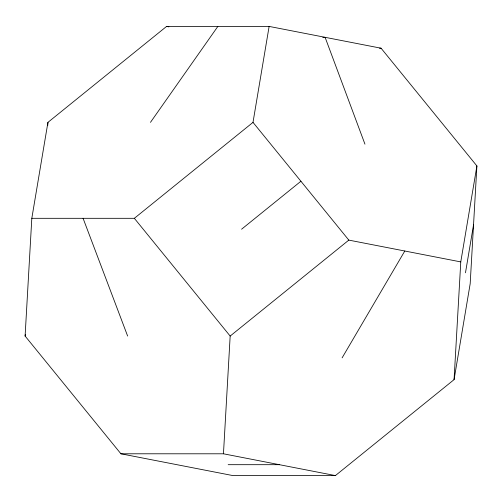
<?xml version="1.0" encoding="UTF-8"?>
<svg xmlns="http://www.w3.org/2000/svg" width="502" height="502" viewBox="0 0 502 502"><rect width="100%" height="100%" fill="white"/><g stroke="black" fill="none" stroke-linecap="round" stroke-linejoin="round"><path stroke-width="0.75" d="M25.1 336.051L31.814 218.314L47.935 122.362L166.595 26.411L269.128 26.418L381.074 48.211L476.9 165.949L470.186 283.686L454.065 379.637L335.405 475.589L232.872 475.582L120.926 453.789L25.1 336.051L25.357 334.514M47.759 125.481L47.935 122.362M335.405 475.589L223.459 453.795L230.167 336.058L134.348 218.314L31.814 218.314M454.065 379.637L460.773 261.906L476.9 165.949M134.348 218.314L253.002 122.369L269.128 26.418M465.479 272.793L473.543 224.821M342.113 357.851L404.8 251.006M150.468 122.362L217.862 26.418M241.587 229.213L300.918 181.241M230.167 336.058L348.827 240.113L460.773 261.906M322.773 37.311L325.101 37.311L364.954 144.162M379.512 48.211L381.074 48.211M120.926 453.789L223.459 453.795M228.165 464.689L279.432 464.689M166.595 26.411L168.898 26.863M253.002 122.369L348.827 240.113M83.081 218.314L127.633 336.051"/></g></svg>
